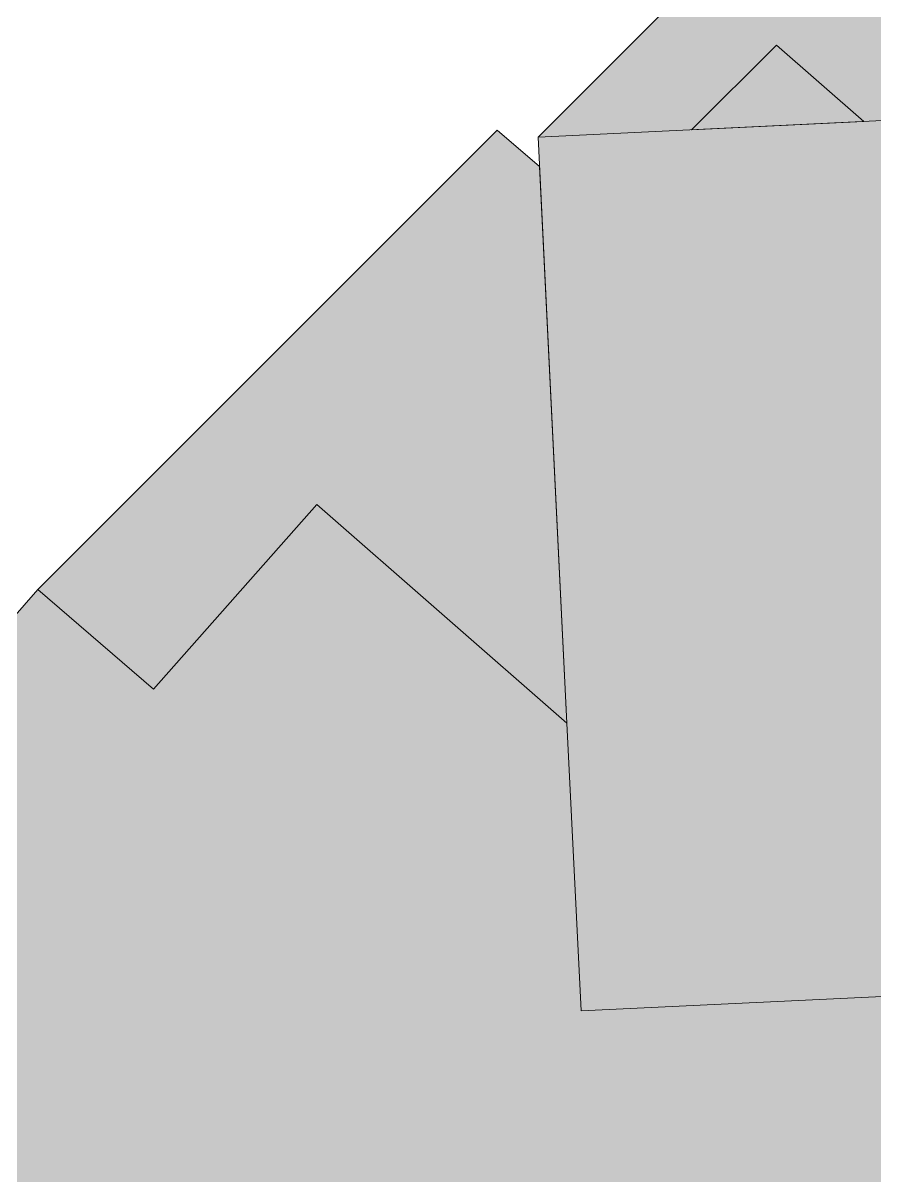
# Model space of a CAD drawing. Header units: metres. Extents: x 0 to 957, y 0 to 971.
# Drawn here: x 296.29 to 327.76, y 729.58 to 772.17 of the extents above; entities that cross this region are included whole.
import ezdxf

# ---------------------------------------------------------------- set-up
doc = ezdxf.new("R2010")
doc.units = ezdxf.units.M
doc.header["$MEASUREMENT"] = 0
for name, color, linetype, lineweight, true_color in [('TPX_BUILDINGS', 7, 'CONTINUOUS', 0, 0x000000), ('TPX_BUILDINGS_HATCH', 7, 'CONTINUOUS', 0, 0xf0f0f0), ('TPX_BUILDINGS_SHADOWS_HATCH', 7, 'CONTINUOUS', 0, 0x000000), ('TPX_BUILDINGS_SHADOWS_OUTLINES', 7, 'CONTINUOUS', 0, 0x000000)]:
    doc.layers.add(name, color=color, linetype=linetype, lineweight=lineweight, true_color=true_color)

msp = doc.modelspace()

# ---------------------------------------------------------------- hatches: boundary and pattern name
at = {"layer": 'TPX_BUILDINGS_HATCH'}
for points in [[(346.118, 769.443), (315.317, 767.953), (316.383, 746.306), (316.904, 735.672), (329.594, 736.282), (347.696, 737.163), (346.118, 769.443)], [(250.465, 672.362), (221.254, 638.946), (226.951, 634.025), (225.075, 632.004), (230.437, 627.164), (232.43, 629.284), (236.816, 625.496), (265.805, 658.693), (274.141, 651.476), (272.806, 649.937), (277.505, 645.768), (285.981, 655.242), (282.611, 658.234), (327.08, 709.538), (329.976, 707.028), (337.739, 715.932), (334.387, 718.824), (341.018, 726.497), (329.594, 736.282), (316.904, 735.672), (316.383, 746.306), (307.146, 754.386), (301.107, 747.561), (296.834, 751.248), (289.081, 742.366), (293.658, 738.41), (249.063, 687.949), (246.414, 690.29), (237.948, 680.828), (242.058, 677.186), (243.278, 678.582), (250.465, 672.362)]]:
    msp.add_hatch(color=256, dxfattribs=at).paths.add_polyline_path(points)
at = {"layer": 'TPX_BUILDINGS_SHADOWS_HATCH'}
for points in [[(349.258, 801.894), (315.317, 767.953), (346.118, 769.443), (347.696, 737.163), (381.637, 771.104), (380.059, 803.384), (349.258, 801.894)], [(324.116, 771.357), (320.987, 768.227), (327.343, 768.535), (324.116, 771.357)], [(313.805, 768.218), (296.834, 751.248), (301.107, 747.561), (307.146, 754.386), (316.383, 746.306), (315.37, 766.868), (313.805, 768.218)]]:
    msp.add_hatch(color=256, dxfattribs=at).paths.add_polyline_path(points)

# ---------------------------------------------------------------- linework, layer by layer
at = {"layer": 'TPX_BUILDINGS', "elevation": 0.042}
msp.add_lwpolyline([(346.118, 769.443), (315.317, 767.953), (316.383, 746.306), (316.904, 735.672), (329.594, 736.282), (347.696, 737.163)], close=True, dxfattribs=at)
msp.add_lwpolyline([(329.594, 736.282), (316.904, 735.672), (316.383, 746.306), (307.146, 754.386), (301.107, 747.561), (296.834, 751.248), (289.081, 742.366), (293.658, 738.41), (249.063, 687.949)], dxfattribs=at)
at = {"layer": 'TPX_BUILDINGS_SHADOWS_OUTLINES', "elevation": 0.039}
for points in [[(349.258, 801.894), (315.317, 767.953), (346.118, 769.443), (347.696, 737.163), (381.637, 771.104), (380.059, 803.384)], [(324.116, 771.357), (320.987, 768.227), (327.343, 768.535)], [(313.805, 768.218), (296.834, 751.248), (301.107, 747.561), (307.146, 754.386), (316.383, 746.306), (315.37, 766.868)]]:
    msp.add_lwpolyline(points, close=True, dxfattribs=at)

doc.saveas('drawing.dxf')
